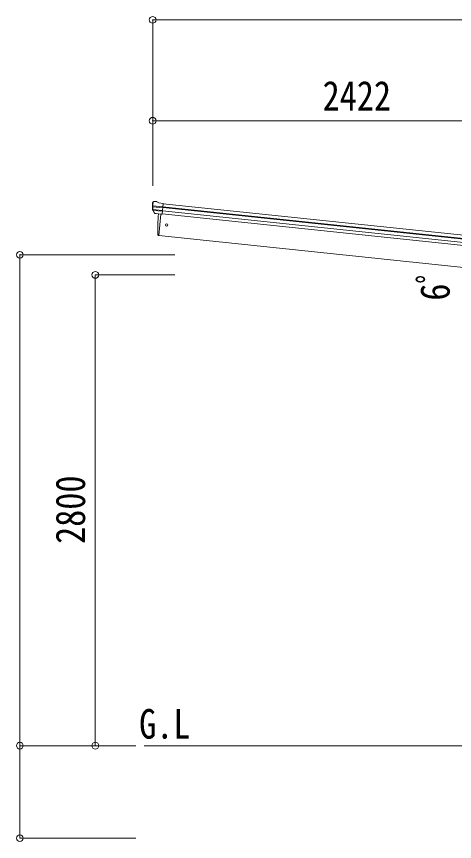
# Model space of a CAD drawing. Units: millimetres at full size, sheet at 1:40. Extents: x -11243 to 11243, y -7760 to 7760.
# Drawn here: x -7136 to -4530, y -4721 to 186 of the extents above; entities that cross this region are included whole.
import ezdxf
from ezdxf.enums import TextEntityAlignment as Align

# ---------------------------------------------------------------- set-up
doc = ezdxf.new("R2010")
doc.units = ezdxf.units.MM
doc.header["$LTSCALE"] = 40
doc.header["$PDMODE"] = 32
doc.header["$PDSIZE"] = 40
for name, color, linetype, lineweight in [('0-0_0', 7, 'Continuous', 9), ('0-3_ELV2', 4, 'Continuous', 9), ('0-6_OTH_LINE', 6, 'Continuous', 9)]:
    doc.layers.add(name, color=color, linetype=linetype, lineweight=lineweight)
doc.layers.add('0-7_SHAPE', color=7, linetype='Continuous')
doc.styles.add('ＭＳ ゴシック', font='')
doc.styles.get('ＭＳ ゴシック').set_extended_font_data('MS Gothic')

msp = doc.modelspace()

# ---------------------------------------------------------------- linework, layer by layer
at = {"layer": '0-0_0'}
msp.add_line((-4059.42, -4151.05), (-6375.97, -4151.05), dxfattribs=at)
at = {"layer": '0-3_ELV2'}
for p, q in [((-6326.11, -922.77), (-6325.8, -920.92)), ((-6319.54, -914.88), (-6324.72, -919.07)), ((-6319.54, -914.88), (-6319.54, -914.88)), ((-6302.39, -915.21), (-6315.88, -913.79)), ((-6289.56, -922.59), (-6301.16, -915.62)), ((-6289.56, -922.59), (-6263.04, -925.38)), ((-6269.82, -989.93), (-6263.04, -925.38)), ((-3964.33, -1169), (-6263.25, -927.37)), ((-6315.68, -983.92), (-6325.8, -965.66)), ((-6325.41, -945.5), (-6265.81, -951.76)), ((-6265.2, -945.91), (-6324.93, -939.63)), ((-6324.58, -962.25), (-6267.54, -968.25)), ((-6314.63, -983.49), (-6324.08, -965.19)), ((-6323.19, -966.91), (-6268.01, -972.71)), ((-3968.84, -1211.93), (-6267.76, -970.3)), ((-3966.75, -1192.07), (-6265.67, -950.44)), ((-3966.31, -1187.89), (-6265.23, -946.26)), ((-6305.63, -986.17), (-6313.32, -985.36)), ((-6313.18, -985.15), (-6269.8, -989.71)), ((-6305.37, -986.29), (-6305.63, -986.17)), ((-6280.04, -988.95), (-6305.37, -986.29)), ((-6276.71, -989.21), (-6290.09, -1116.6)), ((-6279.77, -988.89), (-6280.04, -988.95)), ((-6269.82, -989.93), (-6279.77, -988.89)), ((-6269.52, -987.04), (-3970.6, -1228.67)), ((-6290.09, -1116.6), (-6292.15, -1116.31)), ((-6290.09, -1116.6), (-4059.42, -1351.05))]:
    msp.add_line(p, q, dxfattribs=at)
msp.add_circle((-6243.3, -1054.05), 6.5, dxfattribs=at)
for centre, radius, start, end in [((-6125.21, -943.88), 202, 174, 185.86084), ((-6132.55, -944.42), 192.44, 173.42422, 178.5729), ((-6316.4, -918.77), 5, 84.04426, 128.95574), ((-6302.7, -918.19), 3, 59.02369, 83.97631), ((-6323.17, -964.2), 3, 185.86084, 209), ((-6325.6, -946.83), 1.35, 82.08073, 84.8395), ((-6328.2, -945.28), 2.74, 355.56588, 0.97849), ((-6125.21, -943.88), 200.2, 180.46117, 185.79991), ((-6370.2, -937.52), 45.32, 354.35482, 357.32878), ((-6321.41, -963.81), 3, 185.79991, 207.30889), ((-6313.06, -982.47), 2.99, 208.99261, 254.7283), ((-5394.5, -1076.38), 900.99, 174.3567, 182.3586), ((-6291.73, -1113.34), 3, 182.36081, 262)]:
    msp.add_arc(centre, radius, start, end, dxfattribs=at)
for centre, major_axis, ratio, start_param, end_param in [((-6322.83, -921.4), (2.34, 1.9), 0.995767, 1.5707963, 2.2972137), ((-6318.45, -917.86), (-5.88, -1.31), 0.24881, 5.8190815, 5.8226003), ((-6323.85, -922.37), (0.87, 5.91), 0.020485, 4.7140547, 5.6117533), ((-6127.52, -965.83), (20.92, 199.05), 0.994373, 1.5554317, 1.5718064), ((-6315.3, -981.91), (-1.08, 3.13), 0.040856, 4.1415604, 4.1696818), ((-6312.86, -982.17), (0.11, 3), 0.642905, 2.0792573, 3.037247), ((-6312.93, -982.26), (-3.53, -2.11), 0.650902, 0.9542299, 1.0270405), ((-6313, -982.37), (-1.66, -2.51), 0.997631, 0.3902369, 0.4789948)]:
    msp.add_ellipse(centre, major_axis=major_axis, ratio=ratio, start_param=start_param, end_param=end_param, dxfattribs=at)
at = {"layer": '0-6_OTH_LINE'}
for p, q in [((-6325.94, 166), (-6325.94, -821.18)), ((-1465.91, 166), (-6325.94, 166)), ((-3903.92, -434), (-6325.94, -434)), ((-7116.36, -4151.05), (-7116.36, -1231.56)), ((-7116.36, -1231.56), (-6194.61, -1231.56)), ((-6667.36, -4151.05), (-6667.36, -1351.05)), ((-6667.36, -1351.05), (-6194.61, -1351.05)), ((-7116.36, -4151.05), (-6425.97, -4151.05)), ((-7116.36, -4701.05), (-7116.36, -4151.05)), ((-6667.36, -4151.05), (-6425.97, -4151.05)), ((-7116.36, -4701.05), (-6425.97, -4701.05))]:
    msp.add_line(p, q, dxfattribs=at)
for p in [(-6325.94, 166), (-6325.94, -434), (-7116.36, -1231.56), (-6667.36, -1351.05), (-7116.36, -4151.05), (-6667.36, -4151.05), (-7116.36, -4701.05)]:
    msp.add_point(p, dxfattribs=at)

# ---------------------------------------------------------------- texts
at = {"layer": '0-6_OTH_LINE', "color": 7, "style": 'ＭＳ ゴシック', "width": 0.85}
msp.add_text('2422', height=176, dxfattribs=at).set_placement((-5314.93, -426), align=Align.BOTTOM_LEFT)
for s, p in [('6ﾟ', (-4505.75, -1504.06)), ('2800', (-6675.36, -2951.05))]:
    msp.add_text(s, height=176, rotation=90, dxfattribs=at).set_placement(p, align=Align.BOTTOM_LEFT)
at = {"layer": '0-7_SHAPE', "style": 'ＭＳ ゴシック', "width": 0.85}
msp.add_text('G.L', height=176, dxfattribs=at).set_placement((-6406.85, -4161.87), align=Align.BOTTOM_LEFT)

doc.saveas('drawing.dxf')
